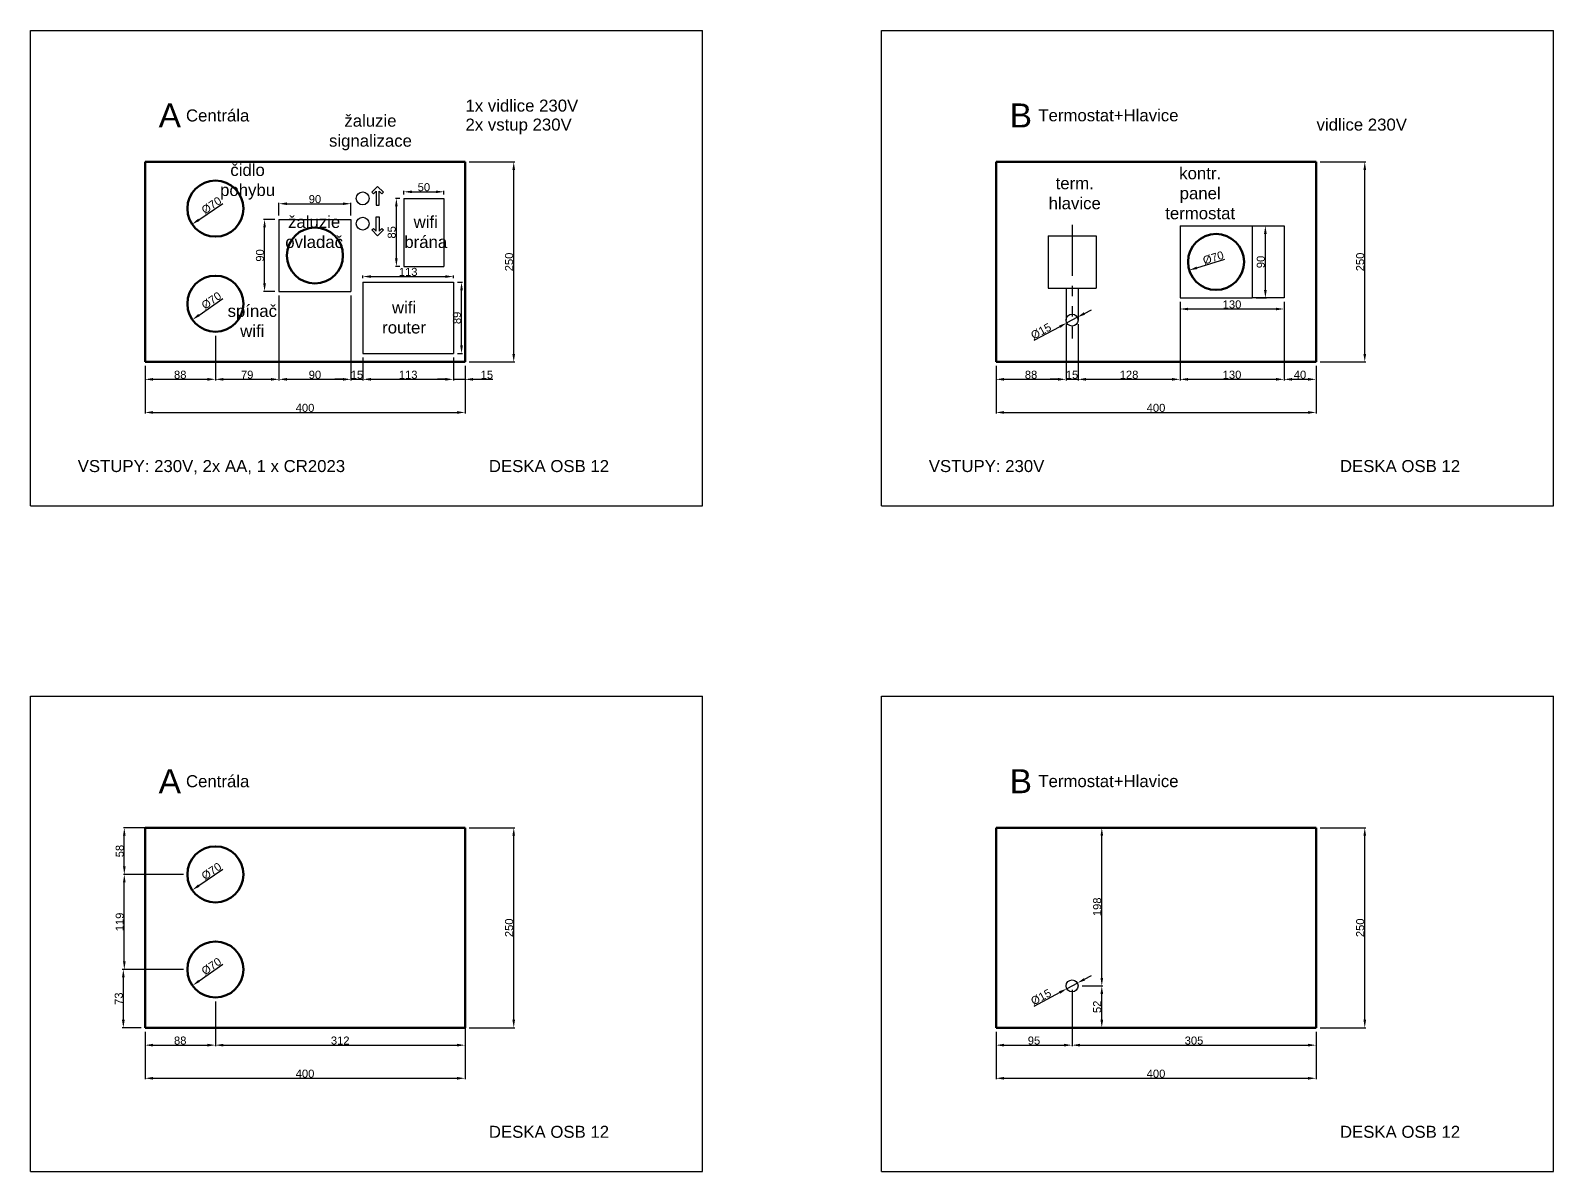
# Model space of a CAD drawing. Header units: millimetres. Extents: x 45156 to 48279, y 3788 to 6068.
# Drawn here: x 45156 to 47060, y 3788 to 5214 of the extents above; entities that cross this region are included whole.
import ezdxf

# ---------------------------------------------------------------- set-up
doc = ezdxf.new("R2010")
doc.units = ezdxf.units.MM
doc.linetypes.add('PHANTOMX2', pattern=[127, 63.5, -12.7, 12.7, -12.7, 12.7, -12.7])
for name, color, linetype in [('koty', 30, 'Continuous'), ('osa', 1, 'PHANTOMX2'), ('popis', 2, 'Continuous')]:
    doc.layers.add(name, color=color, linetype=linetype)
doc.layers.add('netisk', color=6, linetype='Continuous', plot=False)
for name, color, linetype, lineweight in [('osb deska', 36, 'Continuous', 100), ('otvory', 7, 'Continuous', 50), ('signalizace', 3, 'Continuous', 25)]:
    doc.layers.add(name, color=color, linetype=linetype, lineweight=lineweight)
doc.styles.get("Standard").update_dxf_attribs({"font": 'arial.ttf'})
doc.dimstyles.new('ISO-25', dxfattribs={"dimtxt": 10, "dimasz": 10, "dimexe": 1.25, "dimexo": 5, "dimtad": 1, "dimdec": 0, "dimtxsty": 'Standard', "dimcen": 2.5, "dimadec": 0, "dimazin": 0, "dimtfac": 1, "dimtmove": 0, "dimatfit": 3, "dimfxl": 0, "dimarcsym": 0})

# ---------------------------------------------------------------- blocks, each defined once
blk = doc.blocks.new('*D5')
at = {"layer": 'Defpoints', "color": 0}
for p in [(46762.9, 5049.9), (46823.8, 5049.9), (46762.9, 4799.9)]:
    blk.add_point(p, dxfattribs=at)
at = {"layer": 'koty', "color": 0, "lineweight": -2}
for p, q in [((46767.9, 5049.9), (46825.1, 5049.9)), ((46823.8, 4809.9), (46823.8, 5039.9)), ((46767.9, 4799.9), (46825.1, 4799.9))]:
    blk.add_line(p, q, dxfattribs=at)
at = {"layer": 'koty', "color": 0}
for points in [[(46825.5, 5039.9), (46822.2, 5039.9), (46823.8, 5049.9)], [(46822.2, 4809.9), (46825.5, 4809.9), (46823.8, 4799.9)]]:
    blk.add_solid(points, dxfattribs=at)
at = {"layer": 'koty', "color": 0, "insert": (46818.1, 4924.9), "char_height": 10, "attachment_point": 5, "rotation": 90}
blk.add_mtext('250', dxfattribs=at)
blk = doc.blocks.new('*D6')
at = {"layer": 'Defpoints', "color": 0}
for p in [(46362.9, 4799.9), (46762.9, 4799.9), (46762.9, 4736.8)]:
    blk.add_point(p, dxfattribs=at)
at = {"layer": 'koty', "color": 0, "lineweight": -2}
for p, q in [((46362.9, 4794.9), (46362.9, 4735.5)), ((46762.9, 4794.9), (46762.9, 4735.5)), ((46372.9, 4736.8), (46752.9, 4736.8))]:
    blk.add_line(p, q, dxfattribs=at)
at = {"layer": 'koty', "color": 0}
for points in [[(46372.9, 4738.5), (46372.9, 4735.1), (46362.9, 4736.8)], [(46752.9, 4735.1), (46752.9, 4738.5), (46762.9, 4736.8)]]:
    blk.add_solid(points, dxfattribs=at)
at = {"layer": 'koty', "color": 0, "insert": (46562.9, 4742.5), "char_height": 10, "attachment_point": 5}
blk.add_mtext('400', dxfattribs=at)
blk = doc.blocks.new('*D7')
at = {"layer": 'Defpoints', "color": 0}
for p in [(45699.2, 5049.9), (45760.1, 5049.9), (45699.2, 4799.9)]:
    blk.add_point(p, dxfattribs=at)
at = {"layer": 'koty', "color": 0, "lineweight": -2}
for p, q in [((45704.2, 5049.9), (45761.3, 5049.9)), ((45760.1, 4809.9), (45760.1, 5039.9)), ((45704.2, 4799.9), (45761.3, 4799.9))]:
    blk.add_line(p, q, dxfattribs=at)
at = {"layer": 'koty', "color": 0}
for points in [[(45761.7, 5039.9), (45758.4, 5039.9), (45760.1, 5049.9)], [(45758.4, 4809.9), (45761.7, 4809.9), (45760.1, 4799.9)]]:
    blk.add_solid(points, dxfattribs=at)
at = {"layer": 'koty', "color": 0, "insert": (45754.3, 4924.9), "char_height": 10, "attachment_point": 5, "rotation": 90}
blk.add_mtext('250', dxfattribs=at)
blk = doc.blocks.new('*D8')
at = {"layer": 'Defpoints', "color": 0}
for p in [(45299.2, 4799.9), (45699.2, 4799.9), (45699.2, 4736.8)]:
    blk.add_point(p, dxfattribs=at)
at = {"layer": 'koty', "color": 0, "lineweight": -2}
for p, q in [((45299.2, 4794.9), (45299.2, 4735.5)), ((45699.2, 4794.9), (45699.2, 4735.5)), ((45309.2, 4736.8), (45689.2, 4736.8))]:
    blk.add_line(p, q, dxfattribs=at)
at = {"layer": 'koty', "color": 0}
for points in [[(45309.2, 4738.5), (45309.2, 4735.1), (45299.2, 4736.8)], [(45689.2, 4735.1), (45689.2, 4738.5), (45699.2, 4736.8)]]:
    blk.add_solid(points, dxfattribs=at)
at = {"layer": 'koty', "color": 0, "insert": (45499.2, 4742.5), "char_height": 10, "attachment_point": 5}
blk.add_mtext('400', dxfattribs=at)
blk = doc.blocks.new('*D9')
at = {"layer": 'Defpoints', "color": 0}
for p in [(45416.1, 5011.2), (45358.2, 4972)]:
    blk.add_point(p, dxfattribs=at)
at = {"layer": 'koty', "color": 0, "lineweight": -2}
blk.add_line((45366.5, 4977.6), (45396.6, 4998), dxfattribs=at)
at = {"layer": 'koty', "color": 0}
blk.add_solid([(45365.5, 4979), (45367.4, 4976.2), (45358.2, 4972)], dxfattribs=at)
at = {"layer": 'koty', "color": 0, "insert": (45382.3, 4995.6), "char_height": 10, "attachment_point": 5, "rotation": 34.1399}
blk.add_mtext('%%c70', dxfattribs=at)
blk = doc.blocks.new('*D10')
at = {"layer": 'Defpoints', "color": 0}
for p in [(45415.9, 4892.8), (45358.5, 4852.7)]:
    blk.add_point(p, dxfattribs=at)
at = {"layer": 'koty', "color": 0, "lineweight": -2}
blk.add_line((45366.7, 4858.4), (45396.5, 4879.3), dxfattribs=at)
at = {"layer": 'koty', "color": 0}
blk.add_solid([(45365.7, 4859.8), (45367.6, 4857.1), (45358.5, 4852.7)], dxfattribs=at)
at = {"layer": 'koty', "color": 0, "insert": (45382.2, 4876.6), "char_height": 10, "attachment_point": 5, "rotation": 34.9421}
blk.add_mtext('%%c70', dxfattribs=at)
blk = doc.blocks.new('*D12')
at = {"layer": 'Defpoints', "color": 0}
for p in [(46671.4, 4935.1), (46604.5, 4914.6)]:
    blk.add_point(p, dxfattribs=at)
at = {"layer": 'koty', "color": 0, "lineweight": -2}
blk.add_line((46614, 4917.6), (46648.9, 4928.2), dxfattribs=at)
at = {"layer": 'koty', "color": 0}
blk.add_solid([(46613.6, 4919.2), (46614.5, 4916), (46604.5, 4914.6)], dxfattribs=at)
at = {"layer": 'koty', "color": 0, "insert": (46634.5, 4930.1), "char_height": 10, "attachment_point": 5, "rotation": 16.9992}
blk.add_mtext('%%c70', dxfattribs=at)
blk = doc.blocks.new('*D13')
at = {"layer": 'Defpoints', "color": 0}
for p in [(46464.6, 4855.8), (46451.3, 4848.7)]:
    blk.add_point(p, dxfattribs=at)
at = {"layer": 'koty', "color": 0, "lineweight": -2}
for p, q in [((46464.6, 4855.8), (46451.3, 4848.7)), ((46473.4, 4860.5), (46482.2, 4865.2)), ((46442.5, 4844), (46410.3, 4826.7))]:
    blk.add_line(p, q, dxfattribs=at)
at = {"layer": 'koty', "color": 0}
for points in [[(46472.6, 4862), (46474.2, 4859), (46464.6, 4855.8)], [(46443.3, 4842.5), (46441.7, 4845.4), (46451.3, 4848.7)]]:
    blk.add_solid(points, dxfattribs=at)
at = {"layer": 'koty', "color": 0, "insert": (46419.2, 4838.3), "char_height": 10, "attachment_point": 5, "rotation": 28.1973}
blk.add_mtext('%%c15', dxfattribs=at)
blk = doc.blocks.new('*D14')
at = {"layer": 'Defpoints', "color": 0}
for p in [(45556.6, 4997.7), (45466.6, 4978), (45556.6, 4978)]:
    blk.add_point(p, dxfattribs=at)
at = {"layer": 'koty', "color": 0, "lineweight": -2}
for p, q in [((45466.6, 4983), (45466.6, 4998.9)), ((45476.6, 4997.7), (45546.6, 4997.7)), ((45556.6, 4983), (45556.6, 4998.9))]:
    blk.add_line(p, q, dxfattribs=at)
at = {"layer": 'koty', "color": 0}
for points in [[(45476.6, 4999.3), (45476.6, 4996), (45466.6, 4997.7)], [(45546.6, 4996), (45546.6, 4999.3), (45556.6, 4997.7)]]:
    blk.add_solid(points, dxfattribs=at)
at = {"layer": 'koty', "color": 0, "insert": (45511.6, 5003.4), "char_height": 10, "attachment_point": 5}
blk.add_mtext('90', dxfattribs=at)
blk = doc.blocks.new('*D15')
at = {"layer": 'Defpoints', "color": 0}
for p in [(45448.6, 4978), (45466.6, 4978), (45466.6, 4888)]:
    blk.add_point(p, dxfattribs=at)
at = {"layer": 'koty', "color": 0, "lineweight": -2}
for p, q in [((45461.6, 4978), (45447.4, 4978)), ((45448.6, 4898), (45448.6, 4968)), ((45461.6, 4888), (45447.4, 4888))]:
    blk.add_line(p, q, dxfattribs=at)
at = {"layer": 'koty', "color": 0}
for points in [[(45450.3, 4968), (45447, 4968), (45448.6, 4978)], [(45447, 4898), (45450.3, 4898), (45448.6, 4888)]]:
    blk.add_solid(points, dxfattribs=at)
at = {"layer": 'koty', "color": 0, "insert": (45442.9, 4933), "char_height": 10, "attachment_point": 5, "rotation": 90}
blk.add_mtext('90', dxfattribs=at)
blk = doc.blocks.new('*D16')
at = {"layer": 'Defpoints', "color": 0}
for p in [(45672.8, 5012.6), (45622.8, 5004.4), (45672.8, 5004.4)]:
    blk.add_point(p, dxfattribs=at)
at = {"layer": 'koty', "color": 0, "lineweight": -2}
for p, q in [((45622.8, 5009.4), (45622.8, 5013.8)), ((45632.8, 5012.6), (45662.8, 5012.6)), ((45672.8, 5009.4), (45672.8, 5013.8))]:
    blk.add_line(p, q, dxfattribs=at)
at = {"layer": 'koty', "color": 0}
for points in [[(45632.8, 5014.2), (45632.8, 5010.9), (45622.8, 5012.6)], [(45662.8, 5010.9), (45662.8, 5014.2), (45672.8, 5012.6)]]:
    blk.add_solid(points, dxfattribs=at)
at = {"layer": 'koty', "color": 0, "insert": (45647.8, 5018.3), "char_height": 10, "attachment_point": 5}
blk.add_mtext('50', dxfattribs=at)
blk = doc.blocks.new('*D17')
at = {"layer": 'Defpoints', "color": 0}
for p in [(45613.4, 5004.4), (45622.8, 5004.4), (45622.8, 4919.4)]:
    blk.add_point(p, dxfattribs=at)
at = {"layer": 'koty', "color": 0, "lineweight": -2}
for p, q in [((45617.8, 5004.4), (45612.1, 5004.4)), ((45613.4, 4929.4), (45613.4, 4994.4)), ((45617.8, 4919.4), (45612.1, 4919.4))]:
    blk.add_line(p, q, dxfattribs=at)
at = {"layer": 'koty', "color": 0}
for points in [[(45615, 4994.4), (45611.7, 4994.4), (45613.4, 5004.4)], [(45611.7, 4929.4), (45615, 4929.4), (45613.4, 4919.4)]]:
    blk.add_solid(points, dxfattribs=at)
at = {"layer": 'koty', "color": 0, "insert": (45607.6, 4961.9), "char_height": 10, "attachment_point": 5, "rotation": 90}
blk.add_mtext('85', dxfattribs=at)
blk = doc.blocks.new('*D18')
at = {"layer": 'Defpoints', "color": 0}
for p in [(45684.6, 4899.5), (45694.8, 4899.5), (45684.6, 4810.5)]:
    blk.add_point(p, dxfattribs=at)
at = {"layer": 'koty', "color": 0, "lineweight": -2}
for p, q in [((45689.6, 4899.5), (45696.1, 4899.5)), ((45694.8, 4820.5), (45694.8, 4889.5)), ((45689.6, 4810.5), (45696.1, 4810.5))]:
    blk.add_line(p, q, dxfattribs=at)
at = {"layer": 'koty', "color": 0}
for points in [[(45696.5, 4889.5), (45693.2, 4889.5), (45694.8, 4899.5)], [(45693.2, 4820.5), (45696.5, 4820.5), (45694.8, 4810.5)]]:
    blk.add_solid(points, dxfattribs=at)
at = {"layer": 'koty', "color": 0, "insert": (45689.1, 4855), "char_height": 10, "attachment_point": 5, "rotation": 90}
blk.add_mtext('89', dxfattribs=at)
blk = doc.blocks.new('*D19')
at = {"layer": 'Defpoints', "color": 0}
for p in [(45571.6, 4899.5), (45684.6, 4906.6), (45684.6, 4899.5)]:
    blk.add_point(p, dxfattribs=at)
at = {"layer": 'koty', "color": 0, "lineweight": -2}
for p, q in [((45571.6, 4904.5), (45571.6, 4907.9)), ((45581.6, 4906.6), (45674.6, 4906.6)), ((45684.6, 4904.5), (45684.6, 4907.9))]:
    blk.add_line(p, q, dxfattribs=at)
at = {"layer": 'koty', "color": 0}
for points in [[(45581.6, 4908.3), (45581.6, 4905), (45571.6, 4906.6)], [(45674.6, 4905), (45674.6, 4908.3), (45684.6, 4906.6)]]:
    blk.add_solid(points, dxfattribs=at)
at = {"layer": 'koty', "color": 0, "insert": (45628.1, 4912.4), "char_height": 10, "attachment_point": 5}
blk.add_mtext('113', dxfattribs=at)
blk = doc.blocks.new('*D20')
at = {"layer": 'Defpoints', "color": 0}
for p in [(46592.9, 4879.9), (46722.9, 4879.9), (46722.9, 4866.1)]:
    blk.add_point(p, dxfattribs=at)
at = {"layer": 'koty', "color": 0, "lineweight": -2}
for p, q in [((46592.9, 4874.9), (46592.9, 4864.8)), ((46722.9, 4874.9), (46722.9, 4864.8)), ((46602.9, 4866.1), (46712.9, 4866.1))]:
    blk.add_line(p, q, dxfattribs=at)
at = {"layer": 'koty', "color": 0}
for points in [[(46602.9, 4867.7), (46602.9, 4864.4), (46592.9, 4866.1)], [(46712.9, 4864.4), (46712.9, 4867.7), (46722.9, 4866.1)]]:
    blk.add_solid(points, dxfattribs=at)
at = {"layer": 'koty', "color": 0, "insert": (46657.9, 4871.8), "char_height": 10, "attachment_point": 5}
blk.add_mtext('130', dxfattribs=at)
blk = doc.blocks.new('*D21')
at = {"layer": 'Defpoints', "color": 0}
for p in [(46682.9, 4969.9), (46699.6, 4969.9), (46682.9, 4879.9)]:
    blk.add_point(p, dxfattribs=at)
at = {"layer": 'koty', "color": 0, "lineweight": -2}
for p, q in [((46687.9, 4969.9), (46700.9, 4969.9)), ((46699.6, 4889.9), (46699.6, 4959.9)), ((46687.9, 4879.9), (46700.9, 4879.9))]:
    blk.add_line(p, q, dxfattribs=at)
at = {"layer": 'koty', "color": 0}
for points in [[(46701.3, 4959.9), (46697.9, 4959.9), (46699.6, 4969.9)], [(46697.9, 4889.9), (46701.3, 4889.9), (46699.6, 4879.9)]]:
    blk.add_solid(points, dxfattribs=at)
at = {"layer": 'koty', "color": 0, "insert": (46693.9, 4924.9), "char_height": 10, "attachment_point": 5, "rotation": 90}
blk.add_mtext('90', dxfattribs=at)
blk = doc.blocks.new('*D30')
at = {"layer": 'Defpoints', "color": 0}
for p in [(45387.2, 4837.7), (45299.2, 4799.9), (45387.2, 4778.2)]:
    blk.add_point(p, dxfattribs=at)
at = {"layer": 'koty', "color": 0, "lineweight": -2}
for p, q in [((45387.2, 4832.7), (45387.2, 4776.9)), ((45299.2, 4794.9), (45299.2, 4776.9)), ((45309.2, 4778.2), (45377.2, 4778.2))]:
    blk.add_line(p, q, dxfattribs=at)
at = {"layer": 'koty', "color": 0}
for points in [[(45309.2, 4779.9), (45309.2, 4776.5), (45299.2, 4778.2)], [(45377.2, 4776.5), (45377.2, 4779.9), (45387.2, 4778.2)]]:
    blk.add_solid(points, dxfattribs=at)
at = {"layer": 'koty', "color": 0, "insert": (45343.2, 4783.9), "char_height": 10, "attachment_point": 5}
blk.add_mtext('88', dxfattribs=at)
blk = doc.blocks.new('*D31')
at = {"layer": 'Defpoints', "color": 0}
for p in [(45466.6, 4888), (45387.2, 4837.7), (45466.6, 4778.2)]:
    blk.add_point(p, dxfattribs=at)
at = {"layer": 'koty', "color": 0, "lineweight": -2}
for p, q in [((45466.6, 4883), (45466.6, 4776.9)), ((45387.2, 4832.7), (45387.2, 4776.9)), ((45397.2, 4778.2), (45456.6, 4778.2))]:
    blk.add_line(p, q, dxfattribs=at)
at = {"layer": 'koty', "color": 0}
for points in [[(45397.2, 4779.9), (45397.2, 4776.5), (45387.2, 4778.2)], [(45456.6, 4776.5), (45456.6, 4779.9), (45466.6, 4778.2)]]:
    blk.add_solid(points, dxfattribs=at)
at = {"layer": 'koty', "color": 0, "insert": (45426.9, 4783.9), "char_height": 10, "attachment_point": 5}
blk.add_mtext('79', dxfattribs=at)
blk = doc.blocks.new('*D32')
at = {"layer": 'Defpoints', "color": 0}
for p in [(45684.6, 4810.5), (45699.2, 4799.9), (45699.2, 4778.2)]:
    blk.add_point(p, dxfattribs=at)
at = {"layer": 'koty', "color": 0, "lineweight": -2}
for p, q in [((45684.6, 4805.5), (45684.6, 4776.9)), ((45699.2, 4794.9), (45699.2, 4776.9)), ((45674.6, 4778.2), (45664.6, 4778.2)), ((45684.6, 4778.2), (45699.2, 4778.2)), ((45709.2, 4778.2), (45733.9, 4778.2))]:
    blk.add_line(p, q, dxfattribs=at)
at = {"layer": 'koty', "color": 0}
for points in [[(45674.6, 4776.5), (45674.6, 4779.9), (45684.6, 4778.2)], [(45709.2, 4779.9), (45709.2, 4776.5), (45699.2, 4778.2)]]:
    blk.add_solid(points, dxfattribs=at)
at = {"layer": 'koty', "color": 0, "insert": (45726.5, 4783.9), "char_height": 10, "attachment_point": 5}
blk.add_mtext('15', dxfattribs=at)
blk = doc.blocks.new('*D33')
at = {"layer": 'Defpoints', "color": 0}
for p in [(45571.6, 4810.5), (45684.6, 4810.5), (45684.6, 4778.2)]:
    blk.add_point(p, dxfattribs=at)
at = {"layer": 'koty', "color": 0, "lineweight": -2}
for p, q in [((45571.6, 4805.5), (45571.6, 4776.9)), ((45684.6, 4805.5), (45684.6, 4776.9)), ((45581.6, 4778.2), (45674.6, 4778.2))]:
    blk.add_line(p, q, dxfattribs=at)
at = {"layer": 'koty', "color": 0}
for points in [[(45581.6, 4779.9), (45581.6, 4776.5), (45571.6, 4778.2)], [(45674.6, 4776.5), (45674.6, 4779.9), (45684.6, 4778.2)]]:
    blk.add_solid(points, dxfattribs=at)
at = {"layer": 'koty', "color": 0, "insert": (45628.1, 4783.9), "char_height": 10, "attachment_point": 5}
blk.add_mtext('113', dxfattribs=at)
blk = doc.blocks.new('*D34')
at = {"layer": 'Defpoints', "color": 0}
for p in [(45556.6, 4888), (45571.6, 4810.5), (45571.6, 4778.2)]:
    blk.add_point(p, dxfattribs=at)
at = {"layer": 'koty', "color": 0, "lineweight": -2}
for p, q in [((45556.6, 4883), (45556.6, 4776.9)), ((45571.6, 4805.5), (45571.6, 4776.9)), ((45546.6, 4778.2), (45536.6, 4778.2)), ((45556.6, 4778.2), (45571.6, 4778.2)), ((45581.6, 4778.2), (45591.6, 4778.2))]:
    blk.add_line(p, q, dxfattribs=at)
at = {"layer": 'koty', "color": 0}
for points in [[(45546.6, 4776.5), (45546.6, 4779.9), (45556.6, 4778.2)], [(45581.6, 4779.9), (45581.6, 4776.5), (45571.6, 4778.2)]]:
    blk.add_solid(points, dxfattribs=at)
at = {"layer": 'koty', "color": 0, "insert": (45564.1, 4783.9), "char_height": 10, "attachment_point": 5}
blk.add_mtext('15', dxfattribs=at)
blk = doc.blocks.new('*D35')
at = {"layer": 'Defpoints', "color": 0}
for p in [(45466.6, 4888), (45556.6, 4888), (45556.6, 4778.2)]:
    blk.add_point(p, dxfattribs=at)
at = {"layer": 'koty', "color": 0, "lineweight": -2}
for p, q in [((45466.6, 4883), (45466.6, 4776.9)), ((45556.6, 4883), (45556.6, 4776.9)), ((45476.6, 4778.2), (45546.6, 4778.2))]:
    blk.add_line(p, q, dxfattribs=at)
at = {"layer": 'koty', "color": 0}
for points in [[(45476.6, 4779.9), (45476.6, 4776.5), (45466.6, 4778.2)], [(45546.6, 4776.5), (45546.6, 4779.9), (45556.6, 4778.2)]]:
    blk.add_solid(points, dxfattribs=at)
at = {"layer": 'koty', "color": 0, "insert": (45511.6, 4783.9), "char_height": 10, "attachment_point": 5}
blk.add_mtext('90', dxfattribs=at)
blk = doc.blocks.new('*D36')
at = {"layer": 'Defpoints', "color": 0}
for p in [(46450.4, 4852.2), (46362.9, 4799.9), (46450.4, 4778.2)]:
    blk.add_point(p, dxfattribs=at)
at = {"layer": 'koty', "color": 0, "lineweight": -2}
for p, q in [((46450.4, 4847.2), (46450.4, 4776.9)), ((46362.9, 4794.9), (46362.9, 4776.9)), ((46372.9, 4778.2), (46440.4, 4778.2))]:
    blk.add_line(p, q, dxfattribs=at)
at = {"layer": 'koty', "color": 0}
for points in [[(46372.9, 4779.9), (46372.9, 4776.5), (46362.9, 4778.2)], [(46440.4, 4776.5), (46440.4, 4779.9), (46450.4, 4778.2)]]:
    blk.add_solid(points, dxfattribs=at)
at = {"layer": 'koty', "color": 0, "insert": (46406.7, 4783.9), "char_height": 10, "attachment_point": 5}
blk.add_mtext('88', dxfattribs=at)
blk = doc.blocks.new('*D37')
at = {"layer": 'Defpoints', "color": 0}
for p in [(46450.4, 4852.2), (46465.4, 4852.2), (46465.4, 4778.2)]:
    blk.add_point(p, dxfattribs=at)
at = {"layer": 'koty', "color": 0, "lineweight": -2}
for p, q in [((46450.4, 4847.2), (46450.4, 4776.9)), ((46465.4, 4847.2), (46465.4, 4776.9)), ((46440.4, 4778.2), (46430.4, 4778.2)), ((46450.4, 4778.2), (46465.4, 4778.2)), ((46475.4, 4778.2), (46485.4, 4778.2))]:
    blk.add_line(p, q, dxfattribs=at)
at = {"layer": 'koty', "color": 0}
for points in [[(46440.4, 4776.5), (46440.4, 4779.9), (46450.4, 4778.2)], [(46475.4, 4779.9), (46475.4, 4776.5), (46465.4, 4778.2)]]:
    blk.add_solid(points, dxfattribs=at)
at = {"layer": 'koty', "color": 0, "insert": (46457.9, 4783.9), "char_height": 10, "attachment_point": 5}
blk.add_mtext('15', dxfattribs=at)
blk = doc.blocks.new('*D38')
at = {"layer": 'Defpoints', "color": 0}
for p in [(46592.9, 4879.9), (46465.4, 4852.2), (46592.9, 4778.2)]:
    blk.add_point(p, dxfattribs=at)
at = {"layer": 'koty', "color": 0, "lineweight": -2}
for p, q in [((46592.9, 4874.9), (46592.9, 4776.9)), ((46465.4, 4847.2), (46465.4, 4776.9)), ((46475.4, 4778.2), (46582.9, 4778.2))]:
    blk.add_line(p, q, dxfattribs=at)
at = {"layer": 'koty', "color": 0}
for points in [[(46475.4, 4779.9), (46475.4, 4776.5), (46465.4, 4778.2)], [(46582.9, 4776.5), (46582.9, 4779.9), (46592.9, 4778.2)]]:
    blk.add_solid(points, dxfattribs=at)
at = {"layer": 'koty', "color": 0, "insert": (46529.2, 4783.9), "char_height": 10, "attachment_point": 5}
blk.add_mtext('128', dxfattribs=at)
blk = doc.blocks.new('*D39')
at = {"layer": 'Defpoints', "color": 0}
for p in [(46592.9, 4879.9), (46722.9, 4879.9), (46722.9, 4778.2)]:
    blk.add_point(p, dxfattribs=at)
at = {"layer": 'koty', "color": 0, "lineweight": -2}
for p, q in [((46592.9, 4874.9), (46592.9, 4776.9)), ((46722.9, 4874.9), (46722.9, 4776.9)), ((46602.9, 4778.2), (46712.9, 4778.2))]:
    blk.add_line(p, q, dxfattribs=at)
at = {"layer": 'koty', "color": 0}
for points in [[(46602.9, 4779.9), (46602.9, 4776.5), (46592.9, 4778.2)], [(46712.9, 4776.5), (46712.9, 4779.9), (46722.9, 4778.2)]]:
    blk.add_solid(points, dxfattribs=at)
at = {"layer": 'koty', "color": 0, "insert": (46657.9, 4783.9), "char_height": 10, "attachment_point": 5}
blk.add_mtext('130', dxfattribs=at)
blk = doc.blocks.new('*D40')
at = {"layer": 'Defpoints', "color": 0}
for p in [(46722.9, 4879.9), (46762.9, 4799.9), (46762.9, 4778.2)]:
    blk.add_point(p, dxfattribs=at)
at = {"layer": 'koty', "color": 0, "lineweight": -2}
for p, q in [((46722.9, 4874.9), (46722.9, 4776.9)), ((46762.9, 4794.9), (46762.9, 4776.9)), ((46732.9, 4778.2), (46752.9, 4778.2))]:
    blk.add_line(p, q, dxfattribs=at)
at = {"layer": 'koty', "color": 0}
for points in [[(46732.9, 4779.9), (46732.9, 4776.5), (46722.9, 4778.2)], [(46752.9, 4776.5), (46752.9, 4779.9), (46762.9, 4778.2)]]:
    blk.add_solid(points, dxfattribs=at)
at = {"layer": 'koty', "color": 0, "insert": (46742.9, 4783.9), "char_height": 10, "attachment_point": 5}
blk.add_mtext('40', dxfattribs=at)
blk = doc.blocks.new('*D52')
at = {"layer": 'Defpoints', "color": 0}
for p in [(46762.9, 4217.7), (46823.8, 4217.7), (46762.9, 3967.7)]:
    blk.add_point(p, dxfattribs=at)
at = {"layer": 'koty', "color": 0, "lineweight": -2}
for p, q in [((46767.9, 4217.7), (46825.1, 4217.7)), ((46823.8, 3977.7), (46823.8, 4207.7)), ((46767.9, 3967.7), (46825.1, 3967.7))]:
    blk.add_line(p, q, dxfattribs=at)
at = {"layer": 'koty', "color": 0}
for points in [[(46825.5, 4207.7), (46822.2, 4207.7), (46823.8, 4217.7)], [(46822.2, 3977.7), (46825.5, 3977.7), (46823.8, 3967.7)]]:
    blk.add_solid(points, dxfattribs=at)
at = {"layer": 'koty', "color": 0, "insert": (46818.1, 4092.7), "char_height": 10, "attachment_point": 5, "rotation": 90}
blk.add_mtext('250', dxfattribs=at)
blk = doc.blocks.new('*D53')
at = {"layer": 'Defpoints', "color": 0}
for p in [(46362.9, 3967.7), (46762.9, 3967.7), (46762.9, 3904.6)]:
    blk.add_point(p, dxfattribs=at)
at = {"layer": 'koty', "color": 0, "lineweight": -2}
for p, q in [((46362.9, 3962.7), (46362.9, 3903.4)), ((46762.9, 3962.7), (46762.9, 3903.4)), ((46372.9, 3904.6), (46752.9, 3904.6))]:
    blk.add_line(p, q, dxfattribs=at)
at = {"layer": 'koty', "color": 0}
for points in [[(46372.9, 3906.3), (46372.9, 3902.9), (46362.9, 3904.6)], [(46752.9, 3902.9), (46752.9, 3906.3), (46762.9, 3904.6)]]:
    blk.add_solid(points, dxfattribs=at)
at = {"layer": 'koty', "color": 0, "insert": (46562.9, 3910.3), "char_height": 10, "attachment_point": 5}
blk.add_mtext('400', dxfattribs=at)
blk = doc.blocks.new('*D54')
at = {"layer": 'Defpoints', "color": 0}
for p in [(45699.2, 4217.7), (45760.1, 4217.7), (45699.2, 3967.7)]:
    blk.add_point(p, dxfattribs=at)
at = {"layer": 'koty', "color": 0, "lineweight": -2}
for p, q in [((45704.2, 4217.7), (45761.3, 4217.7)), ((45760.1, 3977.7), (45760.1, 4207.7)), ((45704.2, 3967.7), (45761.3, 3967.7))]:
    blk.add_line(p, q, dxfattribs=at)
at = {"layer": 'koty', "color": 0}
for points in [[(45761.7, 4207.7), (45758.4, 4207.7), (45760.1, 4217.7)], [(45758.4, 3977.7), (45761.7, 3977.7), (45760.1, 3967.7)]]:
    blk.add_solid(points, dxfattribs=at)
at = {"layer": 'koty', "color": 0, "insert": (45754.3, 4092.7), "char_height": 10, "attachment_point": 5, "rotation": 90}
blk.add_mtext('250', dxfattribs=at)
blk = doc.blocks.new('*D55')
at = {"layer": 'Defpoints', "color": 0}
for p in [(45299.2, 3967.7), (45699.2, 3967.7), (45699.2, 3904.6)]:
    blk.add_point(p, dxfattribs=at)
at = {"layer": 'koty', "color": 0, "lineweight": -2}
for p, q in [((45299.2, 3962.7), (45299.2, 3903.4)), ((45699.2, 3962.7), (45699.2, 3903.4)), ((45309.2, 3904.6), (45689.2, 3904.6))]:
    blk.add_line(p, q, dxfattribs=at)
at = {"layer": 'koty', "color": 0}
for points in [[(45309.2, 3906.3), (45309.2, 3902.9), (45299.2, 3904.6)], [(45689.2, 3902.9), (45689.2, 3906.3), (45699.2, 3904.6)]]:
    blk.add_solid(points, dxfattribs=at)
at = {"layer": 'koty', "color": 0, "insert": (45499.2, 3910.3), "char_height": 10, "attachment_point": 5}
blk.add_mtext('400', dxfattribs=at)
blk = doc.blocks.new('*D56')
at = {"layer": 'Defpoints', "color": 0}
for p in [(45416.1, 4179.1), (45358.2, 4139.8)]:
    blk.add_point(p, dxfattribs=at)
at = {"layer": 'koty', "color": 0, "lineweight": -2}
blk.add_line((45366.5, 4145.4), (45396.6, 4165.8), dxfattribs=at)
at = {"layer": 'koty', "color": 0}
blk.add_solid([(45365.5, 4146.8), (45367.4, 4144), (45358.2, 4139.8)], dxfattribs=at)
at = {"layer": 'koty', "color": 0, "insert": (45382.3, 4163.4), "char_height": 10, "attachment_point": 5, "rotation": 34.1399}
blk.add_mtext('%%c70', dxfattribs=at)
blk = doc.blocks.new('*D57')
at = {"layer": 'Defpoints', "color": 0}
for p in [(45415.9, 4060.6), (45358.5, 4020.5)]:
    blk.add_point(p, dxfattribs=at)
at = {"layer": 'koty', "color": 0, "lineweight": -2}
blk.add_line((45366.7, 4026.2), (45396.5, 4047.1), dxfattribs=at)
at = {"layer": 'koty', "color": 0}
blk.add_solid([(45365.7, 4027.6), (45367.6, 4024.9), (45358.5, 4020.5)], dxfattribs=at)
at = {"layer": 'koty', "color": 0, "insert": (45382.2, 4044.5), "char_height": 10, "attachment_point": 5, "rotation": 34.9421}
blk.add_mtext('%%c70', dxfattribs=at)
blk = doc.blocks.new('*D60')
at = {"layer": 'Defpoints', "color": 0}
for p in [(46464.6, 4023.6), (46451.3, 4016.5)]:
    blk.add_point(p, dxfattribs=at)
at = {"layer": 'koty', "color": 0, "lineweight": -2}
for p, q in [((46464.6, 4023.6), (46451.3, 4016.5)), ((46473.4, 4028.3), (46482.2, 4033.1)), ((46442.5, 4011.8), (46410.3, 3994.5))]:
    blk.add_line(p, q, dxfattribs=at)
at = {"layer": 'koty', "color": 0}
for points in [[(46472.6, 4029.8), (46474.2, 4026.9), (46464.6, 4023.6)], [(46443.3, 4010.3), (46441.7, 4013.3), (46451.3, 4016.5)]]:
    blk.add_solid(points, dxfattribs=at)
at = {"layer": 'koty', "color": 0, "insert": (46419.2, 4006.1), "char_height": 10, "attachment_point": 5, "rotation": 28.1973}
blk.add_mtext('%%c15', dxfattribs=at)
blk = doc.blocks.new('*D75')
at = {"layer": 'Defpoints', "color": 0}
for p in [(45387.2, 4005.6), (45299.2, 3967.7), (45387.2, 3946)]:
    blk.add_point(p, dxfattribs=at)
at = {"layer": 'koty', "color": 0, "lineweight": -2}
for p, q in [((45387.2, 4000.6), (45387.2, 3944.8)), ((45299.2, 3962.7), (45299.2, 3944.8)), ((45309.2, 3946), (45377.2, 3946))]:
    blk.add_line(p, q, dxfattribs=at)
at = {"layer": 'koty', "color": 0}
for points in [[(45309.2, 3947.7), (45309.2, 3944.3), (45299.2, 3946)], [(45377.2, 3944.3), (45377.2, 3947.7), (45387.2, 3946)]]:
    blk.add_solid(points, dxfattribs=at)
at = {"layer": 'koty', "color": 0, "insert": (45343.2, 3951.7), "char_height": 10, "attachment_point": 5}
blk.add_mtext('88', dxfattribs=at)
blk = doc.blocks.new('*D81')
at = {"layer": 'Defpoints', "color": 0}
for p in [(46457.9, 4020.1), (46362.9, 3967.7), (46457.9, 3946)]:
    blk.add_point(p, dxfattribs=at)
at = {"layer": 'koty', "color": 0, "lineweight": -2}
for p, q in [((46457.9, 4015.1), (46457.9, 3944.8)), ((46362.9, 3962.7), (46362.9, 3944.8)), ((46372.9, 3946), (46447.9, 3946))]:
    blk.add_line(p, q, dxfattribs=at)
at = {"layer": 'koty', "color": 0}
for points in [[(46372.9, 3947.7), (46372.9, 3944.3), (46362.9, 3946)], [(46447.9, 3944.3), (46447.9, 3947.7), (46457.9, 3946)]]:
    blk.add_solid(points, dxfattribs=at)
at = {"layer": 'koty', "color": 0, "insert": (46410.4, 3951.7), "char_height": 10, "attachment_point": 5}
blk.add_mtext('95', dxfattribs=at)
blk = doc.blocks.new('*D96')
at = {"layer": 'Defpoints', "color": 0}
for p in [(46465.4, 4020.1), (46495.1, 4020.1), (46465.4, 3967.7)]:
    blk.add_point(p, dxfattribs=at)
at = {"layer": 'koty', "color": 0, "lineweight": -2}
for p, q in [((46470.4, 4020.1), (46496.4, 4020.1)), ((46495.1, 3977.7), (46495.1, 4010.1)), ((46470.4, 3967.7), (46496.4, 3967.7))]:
    blk.add_line(p, q, dxfattribs=at)
at = {"layer": 'koty', "color": 0}
for points in [[(46496.8, 4010.1), (46493.5, 4010.1), (46495.1, 4020.1)], [(46493.5, 3977.7), (46496.8, 3977.7), (46495.1, 3967.7)]]:
    blk.add_solid(points, dxfattribs=at)
at = {"layer": 'koty', "color": 0, "insert": (46489.4, 3993.9), "char_height": 10, "attachment_point": 5, "rotation": 90}
blk.add_mtext('52', dxfattribs=at)
blk = doc.blocks.new('*D97')
at = {"layer": 'Defpoints', "color": 0}
for p in [(45272.1, 4040.6), (45352.2, 4040.6), (45299.2, 3967.7)]:
    blk.add_point(p, dxfattribs=at)
at = {"layer": 'koty', "color": 0, "lineweight": -2}
for p, q in [((45347.2, 4040.6), (45270.8, 4040.6)), ((45272.1, 3977.7), (45272.1, 4030.6)), ((45294.2, 3967.7), (45270.8, 3967.7))]:
    blk.add_line(p, q, dxfattribs=at)
at = {"layer": 'koty', "color": 0}
for points in [[(45273.8, 4030.6), (45270.4, 4030.6), (45272.1, 4040.6)], [(45270.4, 3977.7), (45273.8, 3977.7), (45272.1, 3967.7)]]:
    blk.add_solid(points, dxfattribs=at)
at = {"layer": 'koty', "color": 0, "insert": (45266.4, 4004.1), "char_height": 10, "attachment_point": 5, "rotation": 90}
blk.add_mtext('73', dxfattribs=at)
blk = doc.blocks.new('*D98')
at = {"layer": 'Defpoints', "color": 0}
for p in [(45273.3, 4159.4), (45352.2, 4159.4), (45297.9, 4040.6)]:
    blk.add_point(p, dxfattribs=at)
at = {"layer": 'koty', "color": 0, "lineweight": -2}
for p, q in [((45347.2, 4159.4), (45272.1, 4159.4)), ((45273.3, 4050.6), (45273.3, 4149.4)), ((45292.9, 4040.6), (45272.1, 4040.6))]:
    blk.add_line(p, q, dxfattribs=at)
at = {"layer": 'koty', "color": 0}
for points in [[(45275, 4149.4), (45271.7, 4149.4), (45273.3, 4159.4)], [(45271.7, 4050.6), (45275, 4050.6), (45273.3, 4040.6)]]:
    blk.add_solid(points, dxfattribs=at)
at = {"layer": 'koty', "color": 0, "insert": (45267.6, 4100), "char_height": 10, "attachment_point": 5, "rotation": 90}
blk.add_mtext('119', dxfattribs=at)
blk = doc.blocks.new('*D99')
at = {"layer": 'Defpoints', "color": 0}
for p in [(45273.3, 4217.7), (45380, 4217.7), (45299.2, 4159.4)]:
    blk.add_point(p, dxfattribs=at)
at = {"layer": 'koty', "color": 0, "lineweight": -2}
for p, q in [((45375, 4217.7), (45272.1, 4217.7)), ((45273.3, 4169.4), (45273.3, 4207.7)), ((45294.2, 4159.4), (45272.1, 4159.4))]:
    blk.add_line(p, q, dxfattribs=at)
at = {"layer": 'koty', "color": 0}
for points in [[(45275, 4207.7), (45271.7, 4207.7), (45273.3, 4217.7)], [(45271.7, 4169.4), (45275, 4169.4), (45273.3, 4159.4)]]:
    blk.add_solid(points, dxfattribs=at)
at = {"layer": 'koty', "color": 0, "insert": (45267.6, 4188.6), "char_height": 10, "attachment_point": 5, "rotation": 90}
blk.add_mtext('58', dxfattribs=at)
blk = doc.blocks.new('*D102')
at = {"layer": 'Defpoints', "color": 0}
for p in [(46465.4, 4217.7), (46495.1, 4217.7), (46465.4, 4020.1)]:
    blk.add_point(p, dxfattribs=at)
at = {"layer": 'koty', "color": 0, "lineweight": -2}
for p, q in [((46470.4, 4217.7), (46496.4, 4217.7)), ((46495.1, 4030.1), (46495.1, 4207.7)), ((46470.4, 4020.1), (46496.4, 4020.1))]:
    blk.add_line(p, q, dxfattribs=at)
at = {"layer": 'koty', "color": 0}
for points in [[(46496.8, 4207.7), (46493.5, 4207.7), (46495.1, 4217.7)], [(46493.5, 4030.1), (46496.8, 4030.1), (46495.1, 4020.1)]]:
    blk.add_solid(points, dxfattribs=at)
at = {"layer": 'koty', "color": 0, "insert": (46489.4, 4118.9), "char_height": 10, "attachment_point": 5, "rotation": 90}
blk.add_mtext('198', dxfattribs=at)
blk = doc.blocks.new('*D103')
at = {"layer": 'Defpoints', "color": 0}
for p in [(46457.9, 3967.7), (46762.9, 3967.7), (46762.9, 3946)]:
    blk.add_point(p, dxfattribs=at)
at = {"layer": 'koty', "color": 0, "lineweight": -2}
for p, q in [((46457.9, 3962.7), (46457.9, 3944.8)), ((46762.9, 3962.7), (46762.9, 3944.8)), ((46467.9, 3946), (46752.9, 3946))]:
    blk.add_line(p, q, dxfattribs=at)
at = {"layer": 'koty', "color": 0}
for points in [[(46467.9, 3947.7), (46467.9, 3944.3), (46457.9, 3946)], [(46752.9, 3944.3), (46752.9, 3947.7), (46762.9, 3946)]]:
    blk.add_solid(points, dxfattribs=at)
at = {"layer": 'koty', "color": 0, "insert": (46610.4, 3951.7), "char_height": 10, "attachment_point": 5}
blk.add_mtext('305', dxfattribs=at)
blk = doc.blocks.new('*D104')
at = {"layer": 'Defpoints', "color": 0}
for p in [(45699.2, 4005.6), (45387.2, 3967.7), (45699.2, 3946)]:
    blk.add_point(p, dxfattribs=at)
at = {"layer": 'koty', "color": 0, "lineweight": -2}
for p, q in [((45699.2, 4000.6), (45699.2, 3944.8)), ((45387.2, 3962.7), (45387.2, 3944.8)), ((45397.2, 3946), (45689.2, 3946))]:
    blk.add_line(p, q, dxfattribs=at)
at = {"layer": 'koty', "color": 0}
for points in [[(45397.2, 3947.7), (45397.2, 3944.3), (45387.2, 3946)], [(45689.2, 3944.3), (45689.2, 3947.7), (45699.2, 3946)]]:
    blk.add_solid(points, dxfattribs=at)
at = {"layer": 'koty', "color": 0, "insert": (45543.2, 3951.7), "char_height": 10, "attachment_point": 5}
blk.add_mtext('312', dxfattribs=at)

msp = doc.modelspace()

# ---------------------------------------------------------------- linework, layer by layer
for p, q in [((45622.8, 5004.4), (45622.8, 4919.4)), ((45622.8, 5004.4), (45672.8, 5004.4)), ((45672.8, 5004.4), (45672.8, 4919.4)), ((45466.6, 4978), (45466.6, 4888)), ((45466.6, 4978), (45556.6, 4978)), ((45556.6, 4978), (45556.6, 4888)), ((46592.9, 4969.9), (46592.9, 4879.9)), ((46592.9, 4969.9), (46682.9, 4969.9)), ((46682.9, 4969.9), (46682.9, 4879.9)), ((46682.9, 4969.9), (46722.9, 4969.9)), ((46722.9, 4969.9), (46722.9, 4879.9)), ((46427.9, 4957.7), (46427.9, 4892.1)), ((46427.9, 4957.7), (46487.9, 4957.7)), ((46487.9, 4957.7), (46487.9, 4892.1)), ((45622.8, 4919.4), (45672.8, 4919.4)), ((45571.6, 4899.5), (45571.6, 4810.5)), ((45571.6, 4899.5), (45684.6, 4899.5)), ((45684.6, 4899.5), (45684.6, 4810.5)), ((45466.6, 4888), (45556.6, 4888)), ((46427.9, 4892.1), (46487.9, 4892.1)), ((46450.4, 4892.1), (46450.4, 4852.2)), ((46465.4, 4892.1), (46465.4, 4852.2)), ((46592.9, 4879.9), (46682.9, 4879.9)), ((46722.9, 4879.9), (46682.9, 4879.9)), ((45571.6, 4810.5), (45684.6, 4810.5))]:
    msp.add_line(p, q)
for centre, radius in [((45571.3, 5004.3), 8.04), ((45571.3, 4972.7), 8.04), ((46457.9, 4852.2), 7.5), ((46457.9, 4020.1), 7.5)]:
    msp.add_circle(centre, radius)
at = {"layer": 'netisk'}
for p, q in [((45156, 5214.2), (45576, 5214.2)), ((45156, 4620.2), (45156, 5214.2)), ((45576, 5214.2), (45996, 5214.2)), ((45996, 4620.2), (45996, 5214.2)), ((46219.8, 5214.2), (46639.8, 5214.2)), ((46219.8, 4620.2), (46219.8, 5214.2)), ((46639.8, 5214.2), (47059.8, 5214.2)), ((47059.8, 4620.2), (47059.8, 5214.2)), ((45156, 4620.2), (45576, 4620.2)), ((45576, 4620.2), (45996, 4620.2)), ((46219.8, 4620.2), (46639.8, 4620.2)), ((46639.8, 4620.2), (47059.8, 4620.2)), ((45156, 4382), (45576, 4382)), ((45156, 3788), (45156, 4382)), ((45576, 4382), (45996, 4382)), ((45996, 3788), (45996, 4382)), ((46219.8, 4382), (46639.8, 4382)), ((46219.8, 3788), (46219.8, 4382)), ((46639.8, 4382), (47059.8, 4382)), ((47059.8, 3788), (47059.8, 4382)), ((45156, 3788), (45576, 3788)), ((45576, 3788), (45996, 3788)), ((46219.8, 3788), (46639.8, 3788)), ((46639.8, 3788), (47059.8, 3788))]:
    msp.add_line(p, q, dxfattribs=at)
at = {"layer": 'osa'}
msp.add_line((46457.9, 4971.2), (46457.9, 4829.2), dxfattribs=at)
at = {"layer": 'osb deska'}
for p, q in [((45299.2, 5049.9), (45299.2, 4799.9)), ((45299.2, 5049.9), (45699.2, 5049.9)), ((45699.2, 5049.9), (45699.2, 4799.9)), ((46362.9, 5049.9), (46362.9, 4799.9)), ((46362.9, 5049.9), (46762.9, 5049.9)), ((46762.9, 5049.9), (46762.9, 4799.9)), ((45299.2, 4799.9), (45699.2, 4799.9)), ((46362.9, 4799.9), (46762.9, 4799.9)), ((45299.2, 4217.7), (45299.2, 3967.7)), ((45299.2, 4217.7), (45699.2, 4217.7)), ((45699.2, 4217.7), (45699.2, 3967.7)), ((46362.9, 4217.7), (46362.9, 3967.7)), ((46362.9, 4217.7), (46762.9, 4217.7)), ((46762.9, 4217.7), (46762.9, 3967.7)), ((45299.2, 3967.7), (45699.2, 3967.7)), ((46362.9, 3967.7), (46762.9, 3967.7))]:
    msp.add_line(p, q, dxfattribs=at)
at = {"layer": 'otvory'}
for centre in [(45387.2, 4991.6), (45511.6, 4933), (46637.9, 4924.9), (45387.2, 4872.7), (45387.2, 4159.4), (45387.2, 4040.6)]:
    msp.add_circle(centre, 35, dxfattribs=at)
at = {"layer": 'signalizace'}
for p, q in [((45590, 5019.4), (45582.7, 5012.1)), ((45582.7, 5012.1), (45584.6, 5010.2)), ((45588, 5013.5), (45584.6, 5010.2)), ((45588, 5013.5), (45588, 4995.7)), ((45590, 5019.4), (45597.3, 5012.1)), ((45592, 4995.7), (45592, 5013.5)), ((45592, 5013.5), (45595.4, 5010.2)), ((45595.4, 5010.2), (45597.3, 5012.1)), ((45588, 4995.7), (45592, 4995.7)), ((45588, 4963.5), (45588, 4981.3)), ((45588, 4981.3), (45592, 4981.3)), ((45592, 4981.3), (45592, 4963.5)), ((45582.7, 4964.9), (45584.6, 4966.8)), ((45590, 4957.6), (45582.7, 4964.9)), ((45588, 4963.5), (45584.6, 4966.8)), ((45590, 4957.6), (45597.3, 4964.9)), ((45592, 4963.5), (45595.4, 4966.8)), ((45595.4, 4966.8), (45597.3, 4964.9))]:
    msp.add_line(p, q, dxfattribs=at)

# ---------------------------------------------------------------- texts
at = {"layer": 'popis', "linetype": 'Continuous'}
for s, p in [('1x vidlice 230V', (45699.8, 5112.8)), ('Centrála', (45350.4, 5100.5)), ('2x vstup 230V', (45699.8, 5089.1)), ('Termostat+Hlavice', (46415.8, 5100.7)), ('vidlice 230V', (46763.6, 5089.1)), ('VSTUPY: 230V, 2x AA, 1 x CR2023', (45215.1, 4662.3)), ('DESKA OSB 12', (45729, 4662.3)), ('VSTUPY: 230V', (46278.9, 4662.3)), ('DESKA OSB 12', (46792.8, 4662.3)), ('Centrála', (45350.4, 4268.4)), ('Termostat+Hlavice', (46415.8, 4268.5)), ('DESKA OSB 12', (45729, 3830.2)), ('DESKA OSB 12', (46792.8, 3830.2))]:
    msp.add_text(s, height=15, dxfattribs=at).set_placement(p)
at = {"layer": 'popis', "attachment_point": 5}
for s, insert, char_height in [('A', (45330.2, 5108), 30), ('spínač \\Pwifi', (45433.3, 4851.2), 15), ('A', (45330.2, 4275.9), 30)]:
    msp.add_mtext(s, dxfattribs=dict(at, insert=insert, char_height=char_height))
at = {"layer": 'popis', "width": 28.008, "attachment_point": 5}
for s, insert, char_height in [('B', (46393.9, 5108), 30), ('žaluzie signalizace', (45581, 5086.7), 15), ('čidlo pohybu', (45427.4, 5025.1), 15), ('term.\\Phlavice', (46461.3, 5010.7), 15), ('kontr.\\Ppanel\\Ptermostat', (46618.1, 5010.7), 15), ('žaluzie \\Povladač', (45510.6, 4962.3), 15), ('wifi brána', (45650.1, 4962.3), 15), ('wifi router', (45623, 4855.4), 15), ('B', (46393.9, 4275.9), 30)]:
    msp.add_mtext(s, dxfattribs=dict(at, insert=insert, char_height=char_height))

# ---------------------------------------------------------------- dimensions: what is measured, and where the dimension line sits
at = {"layer": 'koty'}
for base, p1, p2, picture, middle in [((45760.1, 5049.9), (45699.2, 4799.9), (45699.2, 5049.9), '*D7', (45754.3, 4924.9)), ((46823.8, 5049.9), (46762.9, 4799.9), (46762.9, 5049.9), '*D5', (46818.1, 4924.9)), ((45613.4, 5004.4), (45622.8, 4919.4), (45622.8, 5004.4), '*D17', (45607.6, 4961.9)), ((45448.6, 4978), (45466.6, 4888), (45466.6, 4978), '*D15', (45442.9, 4933)), ((46699.6, 4969.9), (46682.9, 4879.9), (46682.9, 4969.9), '*D21', (46693.9, 4924.9)), ((45694.8, 4899.5), (45684.6, 4810.5), (45684.6, 4899.5), '*D18', (45689.1, 4855)), ((45273.3, 4217.7), (45299.2, 4159.4), (45380, 4217.7), '*D99', (45267.6, 4188.6)), ((45760.1, 4217.7), (45699.2, 3967.7), (45699.2, 4217.7), '*D54', (45754.3, 4092.7)), ((46495.1, 4217.7), (46465.4, 4020.1), (46465.4, 4217.7), '*D102', (46489.4, 4118.9)), ((46823.8, 4217.7), (46762.9, 3967.7), (46762.9, 4217.7), '*D52', (46818.1, 4092.7)), ((45273.3, 4159.4), (45297.9, 4040.6), (45352.2, 4159.4), '*D98', (45267.6, 4100)), ((45272.1, 4040.6), (45299.2, 3967.7), (45352.2, 4040.6), '*D97', (45266.4, 4004.1)), ((46495.1, 4020.1), (46465.4, 3967.7), (46465.4, 4020.1), '*D96', (46489.4, 3993.9))]:
    dim = msp.add_linear_dim(base=base, p1=p1, p2=p2, angle=90, dimstyle='ISO-25', dxfattribs=at)
    dim.commit()
    dim.dimension.update_dxf_attribs({"geometry": picture, "text_midpoint": middle})
for p1, p2, picture, middle in [((45416.1, 5011.2), (45358.2, 4972), '*D9', (45385.7, 4990.6)), ((46671.4, 4935.1), (46604.5, 4914.6), '*D12', (46636.2, 4924.3)), ((45415.9, 4892.8), (45358.5, 4852.7), '*D10', (45385.7, 4871.7)), ((46464.6, 4855.8), (46451.3, 4848.7), '*D13', (46422, 4833)), ((45416.1, 4179.1), (45358.2, 4139.8), '*D56', (45385.7, 4158.4)), ((45415.9, 4060.6), (45358.5, 4020.5), '*D57', (45385.7, 4039.5)), ((46464.6, 4023.6), (46451.3, 4016.5), '*D60', (46422, 4000.8))]:
    dim = msp.add_diameter_dim_2p(p1=p1, p2=p2, dimstyle='ISO-25', override={"dimtxt": 10}, dxfattribs=at)
    dim.commit()
    dim.dimension.update_dxf_attribs({"geometry": picture, "text_midpoint": middle, "dimtype": 163})
for base, p1, p2, picture, middle in [((45556.6, 4997.7), (45466.6, 4978), (45556.6, 4978), '*D14', (45511.6, 5003.4)), ((45672.8, 5012.6), (45622.8, 5004.4), (45672.8, 5004.4), '*D16', (45647.8, 5018.3)), ((45684.6, 4906.6), (45571.6, 4899.5), (45684.6, 4899.5), '*D19', (45628.1, 4912.4)), ((45466.6, 4778.2), (45387.2, 4837.7), (45466.6, 4888), '*D31', (45426.9, 4783.9)), ((45556.6, 4778.2), (45466.6, 4888), (45556.6, 4888), '*D35', (45511.6, 4783.9)), ((45571.6, 4778.2), (45556.6, 4888), (45571.6, 4810.5), '*D34', (45564.1, 4783.9)), ((46592.9487788, 4778.1926867), (46465.4487788, 4852.2470587), (46592.9487788, 4879.8710968), '*D38', (46529.1987788, 4783.9226867)), ((46722.9, 4866.1), (46592.9, 4879.9), (46722.9, 4879.9), '*D20', (46657.9, 4871.8)), ((46722.9, 4778.2), (46592.9, 4879.9), (46722.9, 4879.9), '*D39', (46657.9, 4783.9)), ((46762.9, 4778.2), (46722.9, 4879.9), (46762.9, 4799.9), '*D40', (46742.9, 4783.9)), ((45387.2, 4778.2), (45299.2, 4799.9), (45387.2, 4837.7), '*D30', (45343.2, 4783.9)), ((46450.4487788, 4778.1926867), (46362.9487788, 4799.8710968), (46450.4487788, 4852.2470587), '*D36', (46406.6987788, 4783.9226867)), ((46465.4, 4778.2), (46450.4, 4852.2), (46465.4, 4852.2), '*D37', (46457.9, 4783.9)), ((45699.2, 4736.8), (45299.2, 4799.9), (45699.2, 4799.9), '*D8', (45499.2, 4742.5)), ((45684.6, 4778.2), (45571.6, 4810.5), (45684.6, 4810.5), '*D33', (45628.1, 4783.9)), ((45699.2, 4778.2), (45684.6, 4810.5), (45699.2, 4799.9), '*D32', (45726.5, 4783.9)), ((46762.9, 4736.8), (46362.9, 4799.9), (46762.9, 4799.9), '*D6', (46562.9, 4742.5)), ((46457.9, 3946), (46362.9, 3967.7), (46457.9, 4020.1), '*D81', (46410.4, 3951.7)), ((45387.2, 3946), (45299.2, 3967.7), (45387.2, 4005.6), '*D75', (45343.2, 3951.7)), ((45699.2, 3946), (45387.2, 3967.7), (45699.2, 4005.6), '*D104', (45543.2, 3951.7)), ((45699.2, 3904.6), (45299.2, 3967.7), (45699.2, 3967.7), '*D55', (45499.2, 3910.3)), ((46762.9, 3904.6), (46362.9, 3967.7), (46762.9, 3967.7), '*D53', (46562.9, 3910.3)), ((46762.9, 3946), (46457.9, 3967.7), (46762.9, 3967.7), '*D103', (46610.4, 3951.7))]:
    dim = msp.add_linear_dim(base=base, p1=p1, p2=p2, dimstyle='ISO-25', dxfattribs=at)
    dim.commit()
    dim.dimension.update_dxf_attribs({"geometry": picture, "text_midpoint": middle})

doc.saveas('drawing.dxf')
